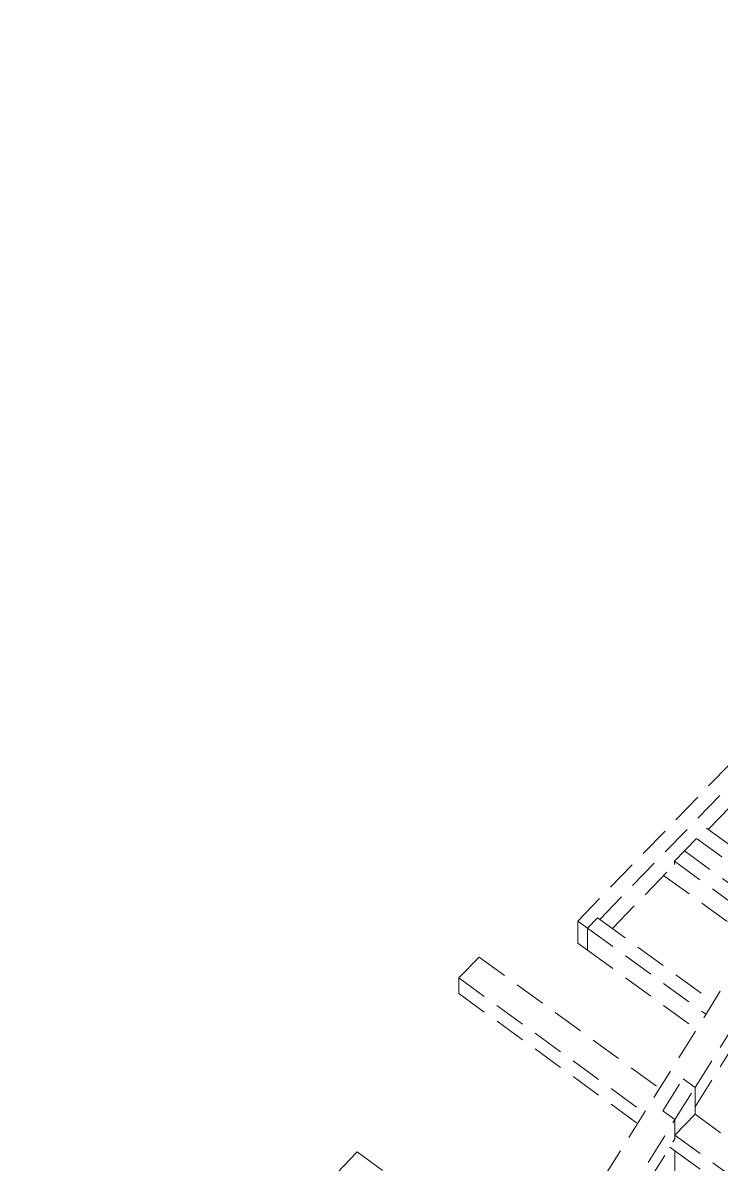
# Model space of a CAD drawing. Header units: millimetres. Extents: x 0 to 10500, y 0 to 297.
# Drawn here: x 4182.6 to 4271.8, y 151.4 to 297 of the extents above; entities that cross this region are included whole.
import ezdxf

# ---------------------------------------------------------------- set-up
doc = ezdxf.new("R2010")
doc.units = ezdxf.units.MM
doc.linetypes.add('K5LT_DASHED', pattern=[6, 4, -2])
doc.layers.add('Системный слой', color=7, linetype='Continuous')

# ---------------------------------------------------------------- blocks, each defined once
blk = doc.blocks.new('U348')
at = {"layer": 'Системный слой', "color": 7, "linetype": 'K5LT_DASHED', "lineweight": 18}
for p, q in [((4247.26, 134.45), (4317.59, 246.77)), ((4253.48, 182.4), (4312.6, 243.41)), ((4256.29, 182.61), (4314.13, 242.3)), ((4270.15, 194.11), (4292.55, 217.22)), ((4268.46, 161.18), (4292.62, 199.78)), ((4268.46, 158.71), (4292.62, 197.31)), ((4265.81, 190.03), (4269.92, 194.27)), ((4269.92, 194.27), (4280.09, 186.88)), ((4268.64, 192.95), (4279.12, 185.33)), ((4267.09, 191.35), (4277.95, 183.46)), ((4267.1, 191.35), (4267.1, 191.36)), ((4257.89, 181.45), (4265.81, 189.63)), ((4265.81, 189.63), (4265.81, 190.03)), ((4265.81, 190.03), (4276.98, 181.91)), ((4264.44, 188.22), (4275.77, 179.99)), ((4253.48, 179.6), (4253.48, 182.4)), ((4253.48, 182.4), (4254.7, 181.5)), ((4254.7, 181.5), (4255.99, 182.83)), ((4255.99, 182.83), (4256.29, 182.61)), ((4256.29, 182.61), (4270.81, 172.06)), ((4254.7, 178.7), (4254.7, 181.5)), ((4254.7, 181.5), (4269.84, 170.51)), ((4253.48, 179.6), (4254.7, 178.7)), ((4238.31, 175.14), (4240.88, 177.79)), ((4240.88, 177.79), (4263.92, 161.05)), ((4254.7, 178.7), (4268.63, 168.58)), ((4238.31, 173.14), (4238.31, 175.14)), ((4238.31, 175.14), (4261.97, 157.94)), ((4238.31, 173.14), (4261.11, 156.57)), ((4264.35, 158.18), (4266.92, 162.29)), ((4266.92, 162.29), (4268.46, 161.18)), ((4265.88, 157.07), (4268.46, 161.18)), ((4268.46, 157.75), (4268.46, 161.18)), ((4264.35, 158.18), (4265.88, 157.07)), ((4265.88, 155.1), (4268.46, 157.75)), ((4268.46, 157.75), (4295.36, 138.2)), ((4252.9, 136.33), (4265.88, 157.07)), ((4265.88, 155), (4265.88, 157.07)), ((4265.88, 154.6), (4265.88, 157.07)), ((4252.9, 133.86), (4265.88, 154.6)), ((4265.88, 155.1), (4293.07, 135.34)), ((4222.75, 150.28), (4225.32, 152.94)), ((4225.32, 152.94), (4248.36, 136.2)), ((4265.24, 153.57), (4265.88, 153.1)), ((4265.88, 153.1), (4292.07, 134.07)), ((4265.88, 144.3), (4265.88, 153.1))]:
    blk.add_line(p, q, dxfattribs=at)

msp = doc.modelspace()

# ---------------------------------------------------------------- block references
at = {"layer": 'Системный слой'}
msp.add_blockref('U348', (0, 0), dxfattribs=at)

doc.saveas('drawing.dxf')
